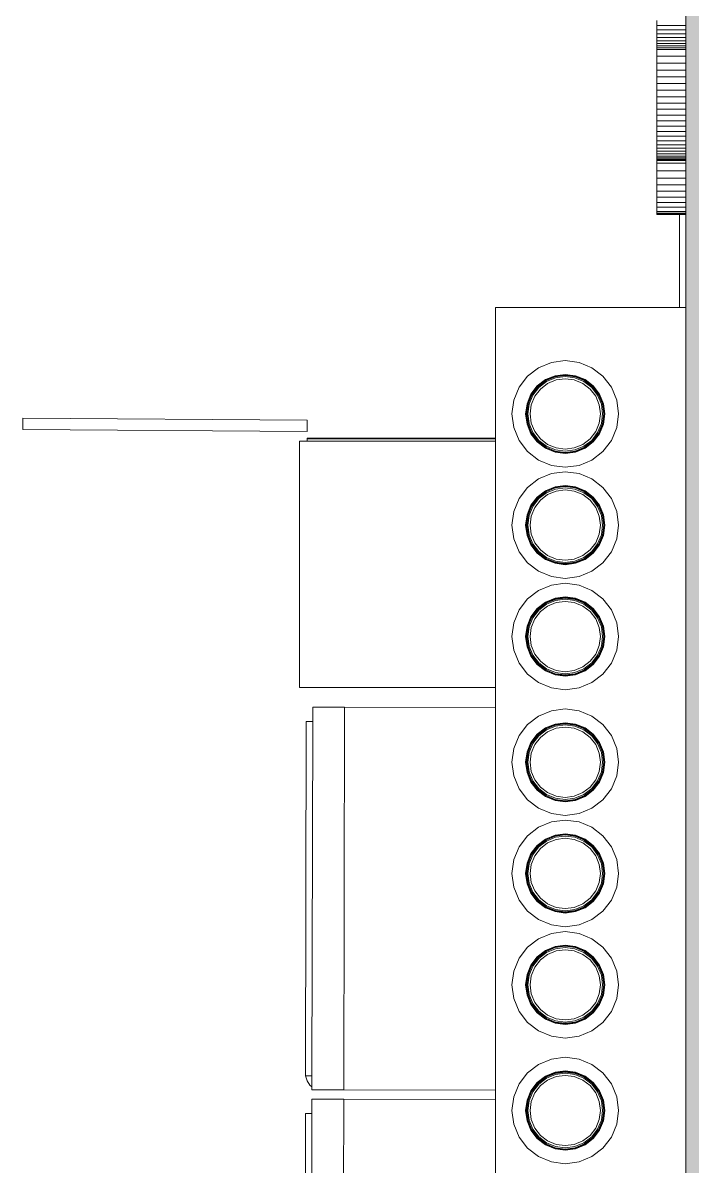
# Model space of a CAD drawing. Header units: millimetres. Extents: x 567392 to 582402, y 4512800 to 4518063.
# Drawn here: x 569096.4 to 569201.8, y 4513765.1 to 4513945.3 of the extents above; entities that cross this region are included whole.
import ezdxf

# ---------------------------------------------------------------- set-up
doc = ezdxf.new("R2010")
doc.units = ezdxf.units.MM
doc.layers.add('a_8', color=8, linetype='Continuous', lineweight=0)

# ---------------------------------------------------------------- blocks, each defined once
blk = doc.blocks.new('A$C4A613EE6')
h = blk.add_hatch(color=256)
h.dxf.hatch_style = 1
h.paths.add_polyline_path([(12300, -100), (0, -100), (0, 0), (12300, 0)])
for p, q in [((5716.7, -100), (5709.2, -100)), ((5723.6, -100), (5716.7, -100)), ((5716.7, -100), (5716.7, -145.5)), ((5730, -100), (5723.6, -100)), ((5723.6, -100), (5723.6, -145.5)), ((5735.7, -100), (5730, -100)), ((5730, -100), (5730, -145.5)), ((5740.9, -100), (5735.7, -100)), ((5735.7, -100), (5735.7, -145.5)), ((5745.3, -100), (5740.9, -100)), ((5740.9, -100), (5740.9, -145.5)), ((5749.1, -100), (5745.3, -100)), ((5745.3, -100), (5745.3, -145.5)), ((5752.2, -100), (5749.1, -100)), ((5749.1, -100), (5749.1, -145.5)), ((5754.5, -100), (5752.2, -100)), ((5752.2, -100), (5752.2, -145.5)), ((5765.3, -100), (5754.5, -100)), ((5754.5, -100), (5754.5, -145.5)), ((5776.2, -100), (5765.3, -100)), ((5765.3, -100), (5765.3, -145.5)), ((5787, -100), (5776.2, -100)), ((5776.2, -100), (5776.2, -145.5)), ((5797.8, -100), (5787, -100)), ((5787, -100), (5787, -145.5)), ((5808.4, -100), (5797.8, -100)), ((5797.8, -100), (5797.8, -145.5)), ((5818.8, -100), (5808.4, -100)), ((5808.4, -100), (5808.4, -145.5)), ((5829.1, -100), (5818.8, -100)), ((5818.8, -100), (5818.8, -145.5)), ((5839.1, -100), (5829.1, -100)), ((5829.1, -100), (5829.1, -145.5)), ((5848.8, -100), (5839.1, -100)), ((5839.1, -100), (5839.1, -145.5)), ((5858.2, -100), (5848.8, -100)), ((5848.8, -100), (5848.8, -145.5)), ((5867.1, -100), (5858.2, -100)), ((5858.2, -100), (5858.2, -145.5)), ((5875.7, -100), (5867.1, -100)), ((5867.1, -100), (5867.1, -145.5)), ((5883.8, -100), (5875.7, -100)), ((5875.7, -100), (5875.7, -145.5)), ((5891.4, -100), (5883.8, -100)), ((5883.8, -100), (5883.8, -145.5)), ((5898.5, -100), (5891.4, -100)), ((5891.4, -100), (5891.4, -145.5)), ((5904.7, -100), (5898.5, -100)), ((5898.5, -100), (5898.5, -145.5)), ((5910.2, -100), (5904.7, -100)), ((5904.7, -100), (5904.7, -145.5)), ((5915.1, -100), (5910.2, -100)), ((5910.2, -100), (5910.2, -145.5)), ((5919.3, -100), (5915.1, -100)), ((5915.1, -100), (5915.1, -145.5)), ((5919.3, -100), (5919.3, -145.5)), ((5922.8, -100), (5919.3, -100)), ((5922.8, -100), (5922.8, -145.5)), ((5922.8, -100), (5925.5, -100)), ((5925.5, -100), (5925.5, -145.5)), ((5925.5, -100), (5927.6, -100)), ((5927.6, -100), (5927.6, -145.5)), ((5927.6, -100), (5928.9, -100)), ((5928.9, -100), (5928.9, -145.5)), ((5928.9, -100), (5929.3, -100)), ((5929.3, -100), (5929.5, -100)), ((5929.3, -100), (5929.3, -145.5)), ((5929.5, -100), (5929.5, -145.5)), ((5933.9, -100), (5929.5, -100)), ((5945.9, -100), (5933.9, -100)), ((5933.9, -100), (5933.9, -145.5)), ((5945.9, -100), (5945.9, -145.5)), ((5957.3, -100), (5945.9, -100)), ((5957.3, -100), (5957.3, -145.5)), ((5968, -100), (5957.3, -100)), ((5968, -100), (5968, -145.5)), ((5978, -100), (5968, -100)), ((5978, -100), (5978, -145.5)), ((5987.3, -100), (5978, -100)), ((5987.3, -100), (5987.3, -145.5)), ((5987.3, -100), (5995.7, -100)), ((5995.7, -100), (5995.7, -145.5)), ((6003.4, -100), (5995.7, -100)), ((6003.4, -100), (6003.4, -145.5)), ((6010.1, -100), (6003.4, -100)), ((6010.1, -100), (6010.1, -145.5)), ((6010.1, -100), (6012.5, -100)), ((6012.5, -100), (6014, -100)), ((6012.5, -100), (6012.5, -110)), ((6014, -100), (6014.1, -100)), ((6014, -100), (6014, -110)), ((6014.8, -100), (6014.1, -100)), ((6014.1, -100), (6014.1, -110)), ((6014.8, -100), (6014.9, -110)), ((6014.8, -100), (6161.2, -100)), ((6161.2, -100), (6161.2, -110)), ((6161.2, -100), (8489.7, -100)), ((6012.5, -110), (6012.5, -145.5)), ((6012.5, -110), (6014, -110)), ((6014, -110), (6014, -145.5)), ((6014, -110), (6014.1, -110)), ((6014.1, -110), (6014.1, -145.5)), ((6014.9, -110), (6161.2, -110)), ((6014.9, -110), (6014.9, -145.5)), ((6161.2, -400), (6161.2, -110)), ((5716.7, -145.5), (5709.2, -145.5)), ((5723.6, -145.5), (5716.7, -145.5)), ((5730, -145.5), (5723.6, -145.5)), ((5735.7, -145.5), (5730, -145.5)), ((5740.9, -145.5), (5735.7, -145.5)), ((5745.3, -145.5), (5740.9, -145.5)), ((5749.1, -145.5), (5745.3, -145.5)), ((5752.2, -145.5), (5749.1, -145.5)), ((5754.5, -145.5), (5752.2, -145.5)), ((5765.3, -145.5), (5754.5, -145.5)), ((5776.2, -145.5), (5765.3, -145.5)), ((5787, -145.5), (5776.2, -145.5)), ((5797.8, -145.5), (5787, -145.5)), ((5808.4, -145.5), (5797.8, -145.5)), ((5818.8, -145.5), (5808.4, -145.5)), ((5829.1, -145.5), (5818.8, -145.5)), ((5839.1, -145.5), (5829.1, -145.5)), ((5848.8, -145.5), (5839.1, -145.5)), ((5858.2, -145.5), (5848.8, -145.5)), ((5867.1, -145.5), (5858.2, -145.5)), ((5875.7, -145.5), (5867.1, -145.5)), ((5883.8, -145.5), (5875.7, -145.5)), ((5891.4, -145.5), (5883.8, -145.5)), ((5898.5, -145.5), (5891.4, -145.5)), ((5904.7, -145.5), (5898.5, -145.5)), ((5910.2, -145.5), (5904.7, -145.5)), ((5915.1, -145.5), (5910.2, -145.5)), ((5919.3, -145.5), (5915.1, -145.5)), ((5922.8, -145.5), (5919.3, -145.5)), ((5925.5, -145.5), (5922.8, -145.5)), ((5927.6, -145.5), (5925.5, -145.5)), ((5928.9, -145.5), (5927.6, -145.5)), ((5928.9, -145.5), (5929.3, -145.5)), ((5929.3, -145.5), (5929.5, -145.5)), ((5933.9, -145.5), (5929.5, -145.5)), ((5945.9, -145.5), (5933.9, -145.5)), ((5957.3, -145.5), (5945.9, -145.5)), ((5968, -145.5), (5957.3, -145.5)), ((5978, -145.5), (5968, -145.5)), ((5987.3, -145.5), (5978, -145.5)), ((5995.7, -145.5), (5987.3, -145.5)), ((6003.4, -145.5), (5995.7, -145.5)), ((6010.1, -145.5), (6003.4, -145.5)), ((6012.5, -145.5), (6010.1, -145.5)), ((6012.5, -145.5), (6014, -145.5)), ((6014, -145.5), (6014.1, -145.5)), ((6014.9, -145.5), (6014.1, -145.5)), ((6307.3, -208.8), (6287, -217.2)), ((6329, -206), (6307.3, -208.8)), ((6350.7, -208.8), (6329, -206)), ((6371, -217.2), (6350.7, -208.8)), ((6482.6, -208.8), (6462.3, -217.2)), ((6504.3, -206), (6482.6, -208.8)), ((6526, -208.8), (6504.3, -206)), ((6546.3, -217.2), (6526, -208.8)), ((6658.1, -208.8), (6637.9, -217.2)), ((6679.9, -206), (6658.1, -208.8)), ((6701.6, -208.8), (6679.9, -206)), ((6721.8, -217.2), (6701.6, -208.8)), ((6856.3, -208.8), (6836, -217.2)), ((6878, -206), (6856.3, -208.8)), ((6899.7, -208.8), (6878, -206)), ((6920, -217.2), (6899.7, -208.8)), ((7031.6, -208.8), (7011.3, -217.2)), ((7053.3, -206), (7031.6, -208.8)), ((7075, -208.8), (7053.3, -206)), ((7095.3, -217.2), (7075, -208.8)), ((7207.1, -208.8), (7186.9, -217.2)), ((7228.9, -206), (7207.1, -208.8)), ((7250.6, -208.8), (7228.9, -206)), ((7270.8, -217.2), (7250.6, -208.8)), ((7405.3, -208.8), (7385, -217.2)), ((7427, -206), (7405.3, -208.8)), ((7448.7, -208.8), (7427, -206)), ((7469, -217.2), (7448.7, -208.8)), ((6269.7, -230.6), (6256.3, -247.9)), ((6287, -217.2), (6269.7, -230.6)), ((6312.9, -229.7), (6297.8, -235.9)), ((6313, -230.3), (6298.2, -236.5)), ((6313.3, -231.3), (6298.7, -237.4)), ((6313.8, -233), (6299.6, -238.9)), ((6329, -227.6), (6312.9, -229.7)), ((6329, -228.2), (6313, -230.3)), ((6329, -229.3), (6313.3, -231.3)), ((6329, -231), (6313.8, -233)), ((6345.2, -229.7), (6329, -227.6)), ((6345, -230.3), (6329, -228.2)), ((6344.7, -231.3), (6329, -229.3)), ((6344.3, -233), (6329, -231)), ((6358.5, -238.9), (6344.3, -233)), ((6359.3, -237.4), (6344.7, -231.3)), ((6359.9, -236.5), (6345, -230.3)), ((6360.2, -235.9), (6345.2, -229.7)), ((6388.4, -230.6), (6371, -217.2)), ((6401.7, -247.9), (6388.4, -230.6)), ((6445, -230.6), (6431.6, -247.9)), ((6462.3, -217.2), (6445, -230.6)), ((6488.2, -229.7), (6473.1, -235.9)), ((6488.3, -230.3), (6473.5, -236.5)), ((6488.6, -231.3), (6474, -237.4)), ((6489.1, -233), (6474.8, -238.9)), ((6504.3, -227.6), (6488.2, -229.7)), ((6504.3, -228.2), (6488.3, -230.3)), ((6504.3, -229.3), (6488.6, -231.3)), ((6504.3, -231), (6489.1, -233)), ((6520.5, -229.7), (6504.3, -227.6)), ((6520.3, -230.3), (6504.3, -228.2)), ((6520, -231.3), (6504.3, -229.3)), ((6519.6, -233), (6504.3, -231)), ((6533.8, -238.9), (6519.6, -233)), ((6534.6, -237.4), (6520, -231.3)), ((6535.2, -236.5), (6520.3, -230.3)), ((6535.5, -235.9), (6520.5, -229.7)), ((6563.7, -230.6), (6546.3, -217.2)), ((6577, -247.9), (6563.7, -230.6)), ((6620.5, -230.6), (6607.2, -247.9)), ((6637.9, -217.2), (6620.5, -230.6)), ((6663.7, -229.7), (6648.7, -235.9)), ((6663.9, -230.3), (6649, -236.5)), ((6664.2, -231.3), (6649.5, -237.4)), ((6664.6, -233), (6650.4, -238.9)), ((6679.9, -227.6), (6663.7, -229.7)), ((6679.9, -228.2), (6663.9, -230.3)), ((6679.9, -229.3), (6664.2, -231.3)), ((6679.9, -231), (6664.6, -233)), ((6696, -229.7), (6679.9, -227.6)), ((6695.8, -230.3), (6679.9, -228.2)), ((6695.6, -231.3), (6679.9, -229.3)), ((6695.1, -233), (6679.9, -231)), ((6709.3, -238.9), (6695.1, -233)), ((6710.2, -237.4), (6695.6, -231.3)), ((6710.7, -236.5), (6695.8, -230.3)), ((6711, -235.9), (6696, -229.7)), ((6739.2, -230.6), (6721.8, -217.2)), ((6752.6, -247.9), (6739.2, -230.6)), ((6818.7, -230.6), (6805.3, -247.9)), ((6836, -217.2), (6818.7, -230.6)), ((6861.9, -229.7), (6846.8, -235.9)), ((6862, -230.3), (6847.2, -236.5)), ((6862.3, -231.3), (6847.7, -237.4)), ((6862.8, -233), (6848.6, -238.9)), ((6878, -227.6), (6861.9, -229.7)), ((6878, -228.2), (6862, -230.3)), ((6878, -229.3), (6862.3, -231.3)), ((6878, -231), (6862.8, -233)), ((6894.2, -229.7), (6878, -227.6)), ((6894, -230.3), (6878, -228.2)), ((6893.7, -231.3), (6878, -229.3)), ((6893.3, -233), (6878, -231)), ((6907.5, -238.9), (6893.3, -233)), ((6908.3, -237.4), (6893.7, -231.3)), ((6908.9, -236.5), (6894, -230.3)), ((6909.2, -235.9), (6894.2, -229.7)), ((6937.4, -230.6), (6920, -217.2)), ((6950.7, -247.9), (6937.4, -230.6)), ((6994, -230.6), (6980.6, -247.9)), ((7011.3, -217.2), (6994, -230.6)), ((7037.2, -229.7), (7022.1, -235.9)), ((7037.3, -230.3), (7022.5, -236.5)), ((7037.6, -231.3), (7023, -237.4)), ((7038.1, -233), (7023.8, -238.9)), ((7053.3, -227.6), (7037.2, -229.7)), ((7053.3, -228.2), (7037.3, -230.3)), ((7053.3, -229.3), (7037.6, -231.3)), ((7053.3, -231), (7038.1, -233)), ((7069.5, -229.7), (7053.3, -227.6)), ((7069.3, -230.3), (7053.3, -228.2)), ((7069, -231.3), (7053.3, -229.3)), ((7068.6, -233), (7053.3, -231)), ((7082.8, -238.9), (7068.6, -233)), ((7083.6, -237.4), (7069, -231.3)), ((7084.2, -236.5), (7069.3, -230.3)), ((7084.5, -235.9), (7069.5, -229.7)), ((7112.7, -230.6), (7095.3, -217.2)), ((7126, -247.9), (7112.7, -230.6)), ((7169.5, -230.6), (7156.2, -247.9)), ((7186.9, -217.2), (7169.5, -230.6)), ((7212.7, -229.7), (7197.7, -235.9)), ((7212.9, -230.3), (7198, -236.5)), ((7213.2, -231.3), (7198.5, -237.4)), ((7213.6, -233), (7199.4, -238.9)), ((7228.9, -227.6), (7212.7, -229.7)), ((7228.9, -228.2), (7212.9, -230.3)), ((7228.9, -229.3), (7213.2, -231.3)), ((7228.9, -231), (7213.6, -233)), ((7245, -229.7), (7228.9, -227.6)), ((7244.8, -230.3), (7228.9, -228.2)), ((7244.6, -231.3), (7228.9, -229.3)), ((7244.1, -233), (7228.9, -231)), ((7258.3, -238.9), (7244.1, -233)), ((7259.2, -237.4), (7244.6, -231.3)), ((7259.7, -236.5), (7244.8, -230.3)), ((7260, -235.9), (7245, -229.7)), ((7288.2, -230.6), (7270.8, -217.2)), ((7301.6, -247.9), (7288.2, -230.6)), ((7367.7, -230.6), (7354.3, -247.9)), ((7385, -217.2), (7367.7, -230.6)), ((7410.9, -229.7), (7395.8, -235.9)), ((7411, -230.3), (7396.2, -236.5)), ((7411.3, -231.3), (7396.7, -237.4)), ((7411.8, -233), (7397.6, -238.9)), ((7427, -227.6), (7410.9, -229.7)), ((7427, -228.2), (7411, -230.3)), ((7427, -229.3), (7411.3, -231.3)), ((7427, -231), (7411.8, -233)), ((7443.2, -229.7), (7427, -227.6)), ((7443, -230.3), (7427, -228.2)), ((7442.7, -231.3), (7427, -229.3)), ((7442.3, -233), (7427, -231)), ((7456.5, -238.9), (7442.3, -233)), ((7457.3, -237.4), (7442.7, -231.3)), ((7457.9, -236.5), (7443, -230.3)), ((7458.2, -235.9), (7443.2, -229.7)), ((7486.4, -230.6), (7469, -217.2)), ((7499.7, -247.9), (7486.4, -230.6)), ((6256.3, -247.9), (6247.9, -268.2)), ((6284.9, -245.8), (6275, -258.7)), ((6285.4, -246.3), (6275.6, -259.1)), ((6286.1, -247), (6276.5, -259.6)), ((6287.3, -248.2), (6278, -260.4)), ((6289.8, -250.7), (6281, -262.2)), ((6297.8, -235.9), (6284.9, -245.8)), ((6298.2, -236.5), (6285.4, -246.3)), ((6298.7, -237.4), (6286.1, -247)), ((6299.6, -238.9), (6287.3, -248.2)), ((6301.3, -241.9), (6289.8, -250.7)), ((6314.7, -236.4), (6301.3, -241.9)), ((6329, -234.5), (6314.7, -236.4)), ((6343.4, -236.4), (6329, -234.5)), ((6356.7, -241.9), (6343.4, -236.4)), ((6368.2, -250.7), (6356.7, -241.9)), ((6370.7, -248.2), (6358.5, -238.9)), ((6371.9, -247), (6359.3, -237.4)), ((6372.7, -246.3), (6359.9, -236.5)), ((6373.1, -245.8), (6360.2, -235.9)), ((6377, -262.2), (6368.2, -250.7)), ((6380.1, -260.4), (6370.7, -248.2)), ((6381.5, -259.6), (6371.9, -247)), ((6382.5, -259.1), (6372.7, -246.3)), ((6383, -258.7), (6373.1, -245.8)), ((6410.1, -268.2), (6401.7, -247.9)), ((6431.6, -247.9), (6423.2, -268.2)), ((6460.2, -245.8), (6450.3, -258.7)), ((6460.7, -246.3), (6450.9, -259.1)), ((6461.4, -247), (6451.8, -259.6)), ((6462.6, -248.2), (6453.3, -260.4)), ((6465.1, -250.7), (6456.3, -262.2)), ((6473.1, -235.9), (6460.2, -245.8)), ((6473.5, -236.5), (6460.7, -246.3)), ((6474, -237.4), (6461.4, -247)), ((6474.8, -238.9), (6462.6, -248.2)), ((6476.6, -241.9), (6465.1, -250.7)), ((6490, -236.4), (6476.6, -241.9)), ((6504.3, -234.5), (6490, -236.4)), ((6518.7, -236.4), (6504.3, -234.5)), ((6532, -241.9), (6518.7, -236.4)), ((6543.5, -250.7), (6532, -241.9)), ((6546, -248.2), (6533.8, -238.9)), ((6547.2, -247), (6534.6, -237.4)), ((6548, -246.3), (6535.2, -236.5)), ((6548.4, -245.8), (6535.5, -235.9)), ((6552.3, -262.2), (6543.5, -250.7)), ((6555.4, -260.4), (6546, -248.2)), ((6556.8, -259.6), (6547.2, -247)), ((6557.8, -259.1), (6548, -246.3)), ((6558.3, -258.7), (6548.4, -245.8)), ((6585.4, -268.2), (6577, -247.9)), ((6607.2, -247.9), (6598.8, -268.2)), ((6635.8, -245.8), (6625.9, -258.7)), ((6636.2, -246.3), (6626.4, -259.1)), ((6637, -247), (6627.3, -259.6)), ((6638.2, -248.2), (6628.8, -260.4)), ((6640.7, -250.7), (6631.9, -262.2)), ((6648.7, -235.9), (6635.8, -245.8)), ((6649, -236.5), (6636.2, -246.3)), ((6649.5, -237.4), (6637, -247)), ((6650.4, -238.9), (6638.2, -248.2)), ((6652.2, -241.9), (6640.7, -250.7)), ((6665.5, -236.4), (6652.2, -241.9)), ((6679.9, -234.5), (6665.5, -236.4)), ((6694.2, -236.4), (6679.9, -234.5)), ((6707.6, -241.9), (6694.2, -236.4)), ((6719, -250.7), (6707.6, -241.9)), ((6721.5, -248.2), (6709.3, -238.9)), ((6722.8, -247), (6710.2, -237.4)), ((6723.5, -246.3), (6710.7, -236.5)), ((6724, -245.8), (6711, -235.9)), ((6727.8, -262.2), (6719, -250.7)), ((6730.9, -260.4), (6721.5, -248.2)), ((6732.4, -259.6), (6722.8, -247)), ((6733.3, -259.1), (6723.5, -246.3)), ((6733.9, -258.7), (6724, -245.8)), ((6761, -268.2), (6752.6, -247.9)), ((6805.3, -247.9), (6796.9, -268.2)), ((6833.9, -245.8), (6824, -258.7)), ((6834.4, -246.3), (6824.6, -259.1)), ((6835.1, -247), (6825.5, -259.6)), ((6836.3, -248.2), (6827, -260.4)), ((6838.8, -250.7), (6830, -262.2)), ((6846.8, -235.9), (6833.9, -245.8)), ((6847.2, -236.5), (6834.4, -246.3)), ((6847.7, -237.4), (6835.1, -247)), ((6848.6, -238.9), (6836.3, -248.2)), ((6850.3, -241.9), (6838.8, -250.7)), ((6863.7, -236.4), (6850.3, -241.9)), ((6878, -234.5), (6863.7, -236.4)), ((6892.4, -236.4), (6878, -234.5)), ((6905.7, -241.9), (6892.4, -236.4)), ((6917.2, -250.7), (6905.7, -241.9)), ((6919.7, -248.2), (6907.5, -238.9)), ((6920.9, -247), (6908.3, -237.4)), ((6921.7, -246.3), (6908.9, -236.5)), ((6922.1, -245.8), (6909.2, -235.9)), ((6926, -262.2), (6917.2, -250.7)), ((6929.1, -260.4), (6919.7, -248.2)), ((6930.5, -259.6), (6920.9, -247)), ((6931.5, -259.1), (6921.7, -246.3)), ((6932, -258.7), (6922.1, -245.8)), ((6959.1, -268.2), (6950.7, -247.9)), ((6980.6, -247.9), (6972.2, -268.2)), ((7009.2, -245.8), (6999.3, -258.7)), ((7009.7, -246.3), (6999.9, -259.1)), ((7010.4, -247), (7000.8, -259.6)), ((7011.6, -248.2), (7002.3, -260.4)), ((7014.1, -250.7), (7005.3, -262.2)), ((7022.1, -235.9), (7009.2, -245.8)), ((7022.5, -236.5), (7009.7, -246.3)), ((7023, -237.4), (7010.4, -247)), ((7023.8, -238.9), (7011.6, -248.2)), ((7025.6, -241.9), (7014.1, -250.7)), ((7039, -236.4), (7025.6, -241.9)), ((7053.3, -234.5), (7039, -236.4)), ((7067.7, -236.4), (7053.3, -234.5)), ((7081, -241.9), (7067.7, -236.4)), ((7092.5, -250.7), (7081, -241.9)), ((7095, -248.2), (7082.8, -238.9)), ((7096.2, -247), (7083.6, -237.4)), ((7097, -246.3), (7084.2, -236.5)), ((7097.4, -245.8), (7084.5, -235.9)), ((7101.3, -262.2), (7092.5, -250.7)), ((7104.4, -260.4), (7095, -248.2)), ((7105.8, -259.6), (7096.2, -247)), ((7106.8, -259.1), (7097, -246.3)), ((7107.3, -258.7), (7097.4, -245.8)), ((7134.4, -268.2), (7126, -247.9)), ((7156.2, -247.9), (7147.8, -268.2)), ((7184.8, -245.8), (7174.9, -258.7)), ((7185.2, -246.3), (7175.4, -259.1)), ((7186, -247), (7176.3, -259.6)), ((7187.2, -248.2), (7177.8, -260.4)), ((7189.7, -250.7), (7180.9, -262.2)), ((7197.7, -235.9), (7184.8, -245.8)), ((7198, -236.5), (7185.2, -246.3)), ((7198.5, -237.4), (7186, -247)), ((7199.4, -238.9), (7187.2, -248.2)), ((7201.2, -241.9), (7189.7, -250.7)), ((7214.5, -236.4), (7201.2, -241.9)), ((7228.9, -234.5), (7214.5, -236.4)), ((7243.2, -236.4), (7228.9, -234.5)), ((7256.6, -241.9), (7243.2, -236.4)), ((7268, -250.7), (7256.6, -241.9)), ((7270.5, -248.2), (7258.3, -238.9)), ((7271.8, -247), (7259.2, -237.4)), ((7272.5, -246.3), (7259.7, -236.5)), ((7273, -245.8), (7260, -235.9)), ((7276.8, -262.2), (7268, -250.7)), ((7279.9, -260.4), (7270.5, -248.2)), ((7281.4, -259.6), (7271.8, -247)), ((7282.3, -259.1), (7272.5, -246.3)), ((7282.9, -258.7), (7273, -245.8)), ((7310, -268.2), (7301.6, -247.9)), ((7354.3, -247.9), (7345.9, -268.2)), ((7382.9, -245.8), (7373, -258.7)), ((7383.4, -246.3), (7373.6, -259.1)), ((7384.1, -247), (7374.5, -259.6)), ((7385.3, -248.2), (7376, -260.4)), ((7387.8, -250.7), (7379, -262.2)), ((7395.8, -235.9), (7382.9, -245.8)), ((7396.2, -236.5), (7383.4, -246.3)), ((7396.7, -237.4), (7384.1, -247)), ((7397.6, -238.9), (7385.3, -248.2)), ((7399.3, -241.9), (7387.8, -250.7)), ((7412.7, -236.4), (7399.3, -241.9)), ((7427, -234.5), (7412.7, -236.4)), ((7441.4, -236.4), (7427, -234.5)), ((7454.7, -241.9), (7441.4, -236.4)), ((7466.2, -250.7), (7454.7, -241.9)), ((7468.7, -248.2), (7456.5, -238.9)), ((7469.9, -247), (7457.3, -237.4)), ((7470.7, -246.3), (7457.9, -236.5)), ((7471.1, -245.8), (7458.2, -235.9)), ((7475, -262.2), (7466.2, -250.7)), ((7478.1, -260.4), (7468.7, -248.2)), ((7479.5, -259.6), (7469.9, -247)), ((7480.5, -259.1), (7470.7, -246.3)), ((7481, -258.7), (7471.1, -245.8)), ((7508.1, -268.2), (7499.7, -247.9)), ((6247.9, -268.2), (6245.1, -289.9)), ((6275, -258.7), (6268.8, -273.8)), ((6275.6, -259.1), (6269.4, -273.9)), ((6276.5, -259.6), (6270.4, -274.2)), ((6278, -260.4), (6272.1, -274.7)), ((6281, -262.2), (6275.5, -275.6)), ((6382.5, -275.6), (6377, -262.2)), ((6385.9, -274.7), (6380.1, -260.4)), ((6387.6, -274.2), (6381.5, -259.6)), ((6388.6, -273.9), (6382.5, -259.1)), ((6389.2, -273.8), (6383, -258.7)), ((6413, -289.9), (6410.1, -268.2)), ((6423.2, -268.2), (6420.4, -289.9)), ((6450.3, -258.7), (6444.1, -273.8)), ((6450.9, -259.1), (6444.7, -273.9)), ((6451.8, -259.6), (6445.7, -274.2)), ((6453.3, -260.4), (6447.4, -274.7)), ((6456.3, -262.2), (6450.8, -275.6)), ((6557.8, -275.6), (6552.3, -262.2)), ((6561.2, -274.7), (6555.4, -260.4)), ((6562.9, -274.2), (6556.8, -259.6)), ((6563.9, -273.9), (6557.8, -259.1)), ((6564.5, -273.8), (6558.3, -258.7)), ((6588.3, -289.9), (6585.4, -268.2)), ((6598.8, -268.2), (6595.9, -289.9)), ((6625.9, -258.7), (6619.7, -273.8)), ((6626.4, -259.1), (6620.3, -273.9)), ((6627.3, -259.6), (6621.3, -274.2)), ((6628.8, -260.4), (6623, -274.7)), ((6631.9, -262.2), (6626.4, -275.6)), ((6733.4, -275.6), (6727.8, -262.2)), ((6736.8, -274.7), (6730.9, -260.4)), ((6738.5, -274.2), (6732.4, -259.6)), ((6739.5, -273.9), (6733.3, -259.1)), ((6740.1, -273.8), (6733.9, -258.7)), ((6763.8, -289.9), (6761, -268.2)), ((6796.9, -268.2), (6794.1, -289.9)), ((6824, -258.7), (6817.8, -273.8)), ((6824.6, -259.1), (6818.4, -273.9)), ((6825.5, -259.6), (6819.4, -274.2)), ((6827, -260.4), (6821.1, -274.7)), ((6830, -262.2), (6824.5, -275.6)), ((6931.5, -275.6), (6926, -262.2)), ((6934.9, -274.7), (6929.1, -260.4)), ((6936.6, -274.2), (6930.5, -259.6)), ((6937.6, -273.9), (6931.5, -259.1)), ((6938.2, -273.8), (6932, -258.7)), ((6962, -289.9), (6959.1, -268.2)), ((6972.2, -268.2), (6969.4, -289.9)), ((6999.3, -258.7), (6993.1, -273.8)), ((6999.9, -259.1), (6993.7, -273.9)), ((7000.8, -259.6), (6994.7, -274.2)), ((7002.3, -260.4), (6996.4, -274.7)), ((7005.3, -262.2), (6999.8, -275.6)), ((7106.8, -275.6), (7101.3, -262.2)), ((7110.2, -274.7), (7104.4, -260.4)), ((7111.9, -274.2), (7105.8, -259.6)), ((7112.9, -273.9), (7106.8, -259.1)), ((7113.5, -273.8), (7107.3, -258.7)), ((7137.3, -289.9), (7134.4, -268.2)), ((7147.8, -268.2), (7144.9, -289.9)), ((7174.9, -258.7), (7168.7, -273.8)), ((7175.4, -259.1), (7169.3, -273.9)), ((7176.3, -259.6), (7170.3, -274.2)), ((7177.8, -260.4), (7172, -274.7)), ((7180.9, -262.2), (7175.4, -275.6)), ((7282.4, -275.6), (7276.8, -262.2)), ((7285.8, -274.7), (7279.9, -260.4)), ((7287.5, -274.2), (7281.4, -259.6)), ((7288.5, -273.9), (7282.3, -259.1)), ((7289.1, -273.8), (7282.9, -258.7)), ((7312.8, -289.9), (7310, -268.2)), ((7345.9, -268.2), (7343.1, -289.9)), ((7373, -258.7), (7366.8, -273.8)), ((7373.6, -259.1), (7367.4, -273.9)), ((7374.5, -259.6), (7368.4, -274.2)), ((7376, -260.4), (7370.1, -274.7)), ((7379, -262.2), (7373.5, -275.6)), ((7480.5, -275.6), (7475, -262.2)), ((7483.9, -274.7), (7478.1, -260.4)), ((7485.6, -274.2), (7479.5, -259.6)), ((7486.6, -273.9), (7480.5, -259.1)), ((7487.2, -273.8), (7481, -258.7)), ((7511, -289.9), (7508.1, -268.2)), ((6268.8, -273.8), (6266.7, -289.9)), ((6269.4, -273.9), (6267.3, -289.9)), ((6270.4, -274.2), (6268.4, -289.9)), ((6272.1, -274.7), (6270.1, -289.9)), ((6275.5, -275.6), (6273.6, -289.9)), ((6384.4, -289.9), (6382.5, -275.6)), ((6387.9, -289.9), (6385.9, -274.7)), ((6389.7, -289.9), (6387.6, -274.2)), ((6390.7, -289.9), (6388.6, -273.9)), ((6391.4, -289.9), (6389.2, -273.8)), ((6444.1, -273.8), (6442, -289.9)), ((6444.7, -273.9), (6442.6, -289.9)), ((6445.7, -274.2), (6443.7, -289.9)), ((6447.4, -274.7), (6445.4, -289.9)), ((6450.8, -275.6), (6448.9, -289.9)), ((6559.7, -289.9), (6557.8, -275.6)), ((6563.2, -289.9), (6561.2, -274.7)), ((6565, -289.9), (6562.9, -274.2)), ((6566, -289.9), (6563.9, -273.9)), ((6566.7, -289.9), (6564.5, -273.8)), ((6619.7, -273.8), (6617.5, -289.9)), ((6620.3, -273.9), (6618.2, -289.9)), ((6621.3, -274.2), (6619.2, -289.9)), ((6623, -274.7), (6620.9, -289.9)), ((6626.4, -275.6), (6624.5, -289.9)), ((6735.3, -289.9), (6733.4, -275.6)), ((6738.8, -289.9), (6736.8, -274.7)), ((6740.5, -289.9), (6738.5, -274.2)), ((6741.6, -289.9), (6739.5, -273.9)), ((6742.2, -289.9), (6740.1, -273.8)), ((6817.8, -273.8), (6815.7, -289.9)), ((6818.4, -273.9), (6816.3, -289.9)), ((6819.4, -274.2), (6817.4, -289.9)), ((6821.1, -274.7), (6819.1, -289.9)), ((6824.5, -275.6), (6822.6, -289.9)), ((6933.4, -289.9), (6931.5, -275.6)), ((6936.9, -289.9), (6934.9, -274.7)), ((6938.7, -289.9), (6936.6, -274.2)), ((6939.7, -289.9), (6937.6, -273.9)), ((6940.4, -289.9), (6938.2, -273.8)), ((6993.1, -273.8), (6991, -289.9)), ((6993.7, -273.9), (6991.6, -289.9)), ((6994.7, -274.2), (6992.7, -289.9)), ((6996.4, -274.7), (6994.4, -289.9)), ((6999.8, -275.6), (6997.9, -289.9)), ((7108.7, -289.9), (7106.8, -275.6)), ((7112.2, -289.9), (7110.2, -274.7)), ((7114, -289.9), (7111.9, -274.2)), ((7115, -289.9), (7112.9, -273.9)), ((7115.7, -289.9), (7113.5, -273.8)), ((7168.7, -273.8), (7166.5, -289.9)), ((7169.3, -273.9), (7167.2, -289.9)), ((7170.3, -274.2), (7168.2, -289.9)), ((7172, -274.7), (7169.9, -289.9)), ((7175.4, -275.6), (7173.5, -289.9)), ((7284.3, -289.9), (7282.4, -275.6)), ((7287.8, -289.9), (7285.8, -274.7)), ((7289.5, -289.9), (7287.5, -274.2)), ((7290.6, -289.9), (7288.5, -273.9)), ((7291.2, -289.9), (7289.1, -273.8)), ((7366.8, -273.8), (7364.7, -289.9)), ((7367.4, -273.9), (7365.3, -289.9)), ((7368.4, -274.2), (7366.4, -289.9)), ((7370.1, -274.7), (7368.1, -289.9)), ((7373.5, -275.6), (7371.6, -289.9)), ((7482.4, -289.9), (7480.5, -275.6)), ((7485.9, -289.9), (7483.9, -274.7)), ((7487.7, -289.9), (7485.6, -274.2)), ((7488.7, -289.9), (7486.6, -273.9)), ((7489.4, -289.9), (7487.2, -273.8)), ((6245.1, -289.9), (6247.9, -311.6)), ((6266.7, -289.9), (6268.8, -306)), ((6267.3, -289.9), (6269.4, -305.9)), ((6268.4, -289.9), (6270.4, -305.6)), ((6268.8, -306), (6275, -321.1)), ((6269.4, -305.9), (6275.6, -320.8)), ((6270.1, -289.9), (6272.1, -305.2)), ((6270.4, -305.6), (6276.5, -320.2)), ((6272.1, -305.2), (6278, -319.4)), ((6273.6, -289.9), (6275.5, -304.2)), ((6275.5, -304.2), (6281, -317.6)), ((6377, -317.6), (6382.5, -304.2)), ((6380.1, -319.4), (6385.9, -305.2)), ((6381.5, -320.2), (6387.6, -305.6)), ((6382.5, -304.2), (6384.4, -289.9)), ((6382.5, -320.8), (6388.6, -305.9)), ((6383, -321.1), (6389.2, -306)), ((6385.9, -305.2), (6387.9, -289.9)), ((6387.6, -305.6), (6389.7, -289.9)), ((6388.6, -305.9), (6390.7, -289.9)), ((6389.2, -306), (6391.4, -289.9)), ((6410.1, -311.6), (6413, -289.9)), ((6420.4, -289.9), (6423.2, -311.6)), ((6442, -289.9), (6444.1, -306)), ((6442.6, -289.9), (6444.7, -305.9)), ((6443.7, -289.9), (6445.7, -305.6)), ((6444.1, -306), (6450.3, -321.1)), ((6444.7, -305.9), (6450.9, -320.8)), ((6445.4, -289.9), (6447.4, -305.2)), ((6445.7, -305.6), (6451.8, -320.2)), ((6447.4, -305.2), (6453.3, -319.4)), ((6448.9, -289.9), (6450.8, -304.2)), ((6450.8, -304.2), (6456.3, -317.6)), ((6552.3, -317.6), (6557.8, -304.2)), ((6555.4, -319.4), (6561.2, -305.2)), ((6556.8, -320.2), (6562.9, -305.6)), ((6557.8, -304.2), (6559.7, -289.9)), ((6557.8, -320.8), (6563.9, -305.9)), ((6558.3, -321.1), (6564.5, -306)), ((6561.2, -305.2), (6563.2, -289.9)), ((6562.9, -305.6), (6565, -289.9)), ((6563.9, -305.9), (6566, -289.9)), ((6564.5, -306), (6566.7, -289.9)), ((6585.4, -311.6), (6588.3, -289.9)), ((6595.9, -289.9), (6598.8, -311.6)), ((6617.5, -289.9), (6619.7, -306)), ((6618.2, -289.9), (6620.3, -305.9)), ((6619.2, -289.9), (6621.3, -305.6)), ((6619.7, -306), (6625.9, -321.1)), ((6620.3, -305.9), (6626.4, -320.8)), ((6620.9, -289.9), (6623, -305.2)), ((6621.3, -305.6), (6627.3, -320.2)), ((6623, -305.2), (6628.8, -319.4)), ((6624.5, -289.9), (6626.4, -304.2)), ((6626.4, -304.2), (6631.9, -317.6)), ((6727.8, -317.6), (6733.4, -304.2)), ((6730.9, -319.4), (6736.8, -305.2)), ((6732.4, -320.2), (6738.5, -305.6)), ((6733.3, -320.8), (6739.5, -305.9)), ((6733.4, -304.2), (6735.3, -289.9)), ((6733.9, -321.1), (6740.1, -306)), ((6736.8, -305.2), (6738.8, -289.9)), ((6738.5, -305.6), (6740.5, -289.9)), ((6739.5, -305.9), (6741.6, -289.9)), ((6740.1, -306), (6742.2, -289.9)), ((6761, -311.6), (6763.8, -289.9)), ((6794.1, -289.9), (6796.9, -311.6)), ((6815.7, -289.9), (6817.8, -306)), ((6816.3, -289.9), (6818.4, -305.9)), ((6817.4, -289.9), (6819.4, -305.6)), ((6817.8, -306), (6824, -321.1)), ((6818.4, -305.9), (6824.6, -320.8)), ((6819.1, -289.9), (6821.1, -305.2)), ((6819.4, -305.6), (6825.5, -320.2)), ((6821.1, -305.2), (6827, -319.4)), ((6822.6, -289.9), (6824.5, -304.2)), ((6824.5, -304.2), (6830, -317.6)), ((6926, -317.6), (6931.5, -304.2)), ((6929.1, -319.4), (6934.9, -305.2)), ((6930.5, -320.2), (6936.6, -305.6)), ((6931.5, -304.2), (6933.4, -289.9)), ((6931.5, -320.8), (6937.6, -305.9)), ((6932, -321.1), (6938.2, -306)), ((6934.9, -305.2), (6936.9, -289.9)), ((6936.6, -305.6), (6938.7, -289.9)), ((6937.6, -305.9), (6939.7, -289.9)), ((6938.2, -306), (6940.4, -289.9)), ((6959.1, -311.6), (6962, -289.9)), ((6969.4, -289.9), (6972.2, -311.6)), ((6991, -289.9), (6993.1, -306)), ((6991.6, -289.9), (6993.7, -305.9)), ((6992.7, -289.9), (6994.7, -305.6)), ((6993.1, -306), (6999.3, -321.1)), ((6993.7, -305.9), (6999.9, -320.8)), ((6994.4, -289.9), (6996.4, -305.2)), ((6994.7, -305.6), (7000.8, -320.2)), ((6996.4, -305.2), (7002.3, -319.4)), ((6997.9, -289.9), (6999.8, -304.2)), ((6999.8, -304.2), (7005.3, -317.6)), ((7101.3, -317.6), (7106.8, -304.2)), ((7104.4, -319.4), (7110.2, -305.2)), ((7105.8, -320.2), (7111.9, -305.6)), ((7106.8, -304.2), (7108.7, -289.9)), ((7106.8, -320.8), (7112.9, -305.9)), ((7107.3, -321.1), (7113.5, -306)), ((7110.2, -305.2), (7112.2, -289.9)), ((7111.9, -305.6), (7114, -289.9)), ((7112.9, -305.9), (7115, -289.9)), ((7113.5, -306), (7115.7, -289.9)), ((7134.4, -311.6), (7137.3, -289.9)), ((7144.9, -289.9), (7147.8, -311.6)), ((7166.5, -289.9), (7168.7, -306)), ((7167.2, -289.9), (7169.3, -305.9)), ((7168.2, -289.9), (7170.3, -305.6)), ((7168.7, -306), (7174.9, -321.1)), ((7169.3, -305.9), (7175.4, -320.8)), ((7169.9, -289.9), (7172, -305.2)), ((7170.3, -305.6), (7176.3, -320.2)), ((7172, -305.2), (7177.8, -319.4)), ((7173.5, -289.9), (7175.4, -304.2)), ((7175.4, -304.2), (7180.9, -317.6)), ((7276.8, -317.6), (7282.4, -304.2)), ((7279.9, -319.4), (7285.8, -305.2)), ((7281.4, -320.2), (7287.5, -305.6)), ((7282.3, -320.8), (7288.5, -305.9)), ((7282.4, -304.2), (7284.3, -289.9)), ((7282.9, -321.1), (7289.1, -306)), ((7285.8, -305.2), (7287.8, -289.9)), ((7287.5, -305.6), (7289.5, -289.9)), ((7288.5, -305.9), (7290.6, -289.9)), ((7289.1, -306), (7291.2, -289.9)), ((7310, -311.6), (7312.8, -289.9)), ((7343.1, -289.9), (7345.9, -311.6)), ((7364.7, -289.9), (7366.8, -306)), ((7365.3, -289.9), (7367.4, -305.9)), ((7366.4, -289.9), (7368.4, -305.6)), ((7366.8, -306), (7373, -321.1)), ((7367.4, -305.9), (7373.6, -320.8)), ((7368.1, -289.9), (7370.1, -305.2)), ((7368.4, -305.6), (7374.5, -320.2)), ((7370.1, -305.2), (7376, -319.4)), ((7371.6, -289.9), (7373.5, -304.2)), ((7373.5, -304.2), (7379, -317.6)), ((7475, -317.6), (7480.5, -304.2)), ((7478.1, -319.4), (7483.9, -305.2)), ((7479.5, -320.2), (7485.6, -305.6)), ((7480.5, -304.2), (7482.4, -289.9)), ((7480.5, -320.8), (7486.6, -305.9)), ((7481, -321.1), (7487.2, -306)), ((7483.9, -305.2), (7485.9, -289.9)), ((7485.6, -305.6), (7487.7, -289.9)), ((7486.6, -305.9), (7488.7, -289.9)), ((7487.2, -306), (7489.4, -289.9)), ((7508.1, -311.6), (7511, -289.9)), ((6247.9, -311.6), (6256.3, -331.9)), ((6275, -321.1), (6284.9, -334)), ((6275.6, -320.8), (6285.4, -333.6)), ((6276.5, -320.2), (6286.1, -332.8)), ((6278, -319.4), (6287.3, -331.6)), ((6281, -317.6), (6289.8, -329.1)), ((6368.2, -329.1), (6377, -317.6)), ((6370.7, -331.6), (6380.1, -319.4)), ((6371.9, -332.8), (6381.5, -320.2)), ((6372.7, -333.6), (6382.5, -320.8)), ((6373.1, -334), (6383, -321.1)), ((6401.7, -331.9), (6410.1, -311.6)), ((6423.2, -311.6), (6431.6, -331.9)), ((6450.3, -321.1), (6460.2, -334)), ((6450.9, -320.8), (6460.7, -333.6)), ((6451.8, -320.2), (6461.4, -332.8)), ((6453.3, -319.4), (6462.6, -331.6)), ((6456.3, -317.6), (6465.1, -329.1)), ((6543.5, -329.1), (6552.3, -317.6)), ((6546, -331.6), (6555.4, -319.4)), ((6547.2, -332.8), (6556.8, -320.2)), ((6548, -333.6), (6557.8, -320.8)), ((6548.4, -334), (6558.3, -321.1)), ((6577, -331.9), (6585.4, -311.6)), ((6598.8, -311.6), (6607.2, -331.9)), ((6625.9, -321.1), (6635.8, -334)), ((6626.4, -320.8), (6636.2, -333.6)), ((6627.3, -320.2), (6637, -332.8)), ((6628.8, -319.4), (6638.2, -331.6)), ((6631.9, -317.6), (6640.7, -329.1)), ((6719, -329.1), (6727.8, -317.6)), ((6721.5, -331.6), (6730.9, -319.4)), ((6722.8, -332.8), (6732.4, -320.2)), ((6723.5, -333.6), (6733.3, -320.8)), ((6724, -334), (6733.9, -321.1)), ((6752.6, -331.9), (6761, -311.6)), ((6796.9, -311.6), (6805.3, -331.9)), ((6824, -321.1), (6833.9, -334)), ((6824.6, -320.8), (6834.4, -333.6)), ((6825.5, -320.2), (6835.1, -332.8)), ((6827, -319.4), (6836.3, -331.6)), ((6830, -317.6), (6838.8, -329.1)), ((6917.2, -329.1), (6926, -317.6)), ((6919.7, -331.6), (6929.1, -319.4)), ((6920.9, -332.8), (6930.5, -320.2)), ((6921.7, -333.6), (6931.5, -320.8)), ((6922.1, -334), (6932, -321.1)), ((6950.7, -331.9), (6959.1, -311.6)), ((6972.2, -311.6), (6980.6, -331.9)), ((6999.3, -321.1), (7009.2, -334)), ((6999.9, -320.8), (7009.7, -333.6)), ((7000.8, -320.2), (7010.4, -332.8)), ((7002.3, -319.4), (7011.6, -331.6)), ((7005.3, -317.6), (7014.1, -329.1)), ((7092.5, -329.1), (7101.3, -317.6)), ((7095, -331.6), (7104.4, -319.4)), ((7096.2, -332.8), (7105.8, -320.2)), ((7097, -333.6), (7106.8, -320.8)), ((7097.4, -334), (7107.3, -321.1)), ((7126, -331.9), (7134.4, -311.6)), ((7147.8, -311.6), (7156.2, -331.9)), ((7174.9, -321.1), (7184.8, -334)), ((7175.4, -320.8), (7185.2, -333.6)), ((7176.3, -320.2), (7186, -332.8)), ((7177.8, -319.4), (7187.2, -331.6)), ((7180.9, -317.6), (7189.7, -329.1)), ((7268, -329.1), (7276.8, -317.6)), ((7270.5, -331.6), (7279.9, -319.4)), ((7271.8, -332.8), (7281.4, -320.2)), ((7272.5, -333.6), (7282.3, -320.8)), ((7273, -334), (7282.9, -321.1)), ((7301.6, -331.9), (7310, -311.6)), ((7345.9, -311.6), (7354.3, -331.9)), ((7373, -321.1), (7382.9, -334)), ((7373.6, -320.8), (7383.4, -333.6)), ((7374.5, -320.2), (7384.1, -332.8)), ((7376, -319.4), (7385.3, -331.6)), ((7379, -317.6), (7387.8, -329.1)), ((7466.2, -329.1), (7475, -317.6)), ((7468.7, -331.6), (7478.1, -319.4)), ((7469.9, -332.8), (7479.5, -320.2)), ((7470.7, -333.6), (7480.5, -320.8)), ((7471.1, -334), (7481, -321.1)), ((7499.7, -331.9), (7508.1, -311.6)), ((6256.3, -331.9), (6269.7, -349.3)), ((6284.9, -334), (6297.8, -343.9)), ((6285.4, -333.6), (6298.2, -343.4)), ((6286.1, -332.8), (6298.7, -342.4)), ((6287.3, -331.6), (6299.6, -340.9)), ((6289.8, -329.1), (6301.3, -337.9)), ((6299.6, -340.9), (6313.8, -346.8)), ((6301.3, -337.9), (6314.7, -343.4)), ((6343.4, -343.4), (6356.7, -337.9)), ((6344.3, -346.8), (6358.5, -340.9)), ((6356.7, -337.9), (6368.2, -329.1)), ((6358.5, -340.9), (6370.7, -331.6)), ((6359.3, -342.4), (6371.9, -332.8)), ((6359.9, -343.4), (6372.7, -333.6)), ((6360.2, -343.9), (6373.1, -334)), ((6388.4, -349.3), (6401.7, -331.9)), ((6431.6, -331.9), (6445, -349.3)), ((6460.2, -334), (6473.1, -343.9)), ((6460.7, -333.6), (6473.5, -343.4)), ((6461.4, -332.8), (6474, -342.4)), ((6462.6, -331.6), (6474.8, -340.9)), ((6465.1, -329.1), (6476.6, -337.9)), ((6474.8, -340.9), (6489.1, -346.8)), ((6476.6, -337.9), (6490, -343.4)), ((6518.7, -343.4), (6532, -337.9)), ((6519.6, -346.8), (6533.8, -340.9)), ((6532, -337.9), (6543.5, -329.1)), ((6533.8, -340.9), (6546, -331.6)), ((6534.6, -342.4), (6547.2, -332.8)), ((6535.2, -343.4), (6548, -333.6)), ((6535.5, -343.9), (6548.4, -334)), ((6563.7, -349.3), (6577, -331.9)), ((6607.2, -331.9), (6620.5, -349.3)), ((6635.8, -334), (6648.7, -343.9)), ((6636.2, -333.6), (6649, -343.4)), ((6637, -332.8), (6649.5, -342.4)), ((6638.2, -331.6), (6650.4, -340.9)), ((6640.7, -329.1), (6652.2, -337.9)), ((6650.4, -340.9), (6664.6, -346.8)), ((6652.2, -337.9), (6665.5, -343.4)), ((6694.2, -343.4), (6707.6, -337.9)), ((6695.1, -346.8), (6709.3, -340.9)), ((6707.6, -337.9), (6719, -329.1)), ((6709.3, -340.9), (6721.5, -331.6)), ((6710.2, -342.4), (6722.8, -332.8)), ((6710.7, -343.4), (6723.5, -333.6)), ((6711, -343.9), (6724, -334)), ((6739.2, -349.3), (6752.6, -331.9)), ((6805.3, -331.9), (6818.7, -349.3)), ((6833.9, -334), (6846.8, -343.9)), ((6834.4, -333.6), (6847.2, -343.4)), ((6835.1, -332.8), (6847.7, -342.4)), ((6836.3, -331.6), (6848.6, -340.9)), ((6838.8, -329.1), (6850.3, -337.9)), ((6848.6, -340.9), (6862.8, -346.8)), ((6850.3, -337.9), (6863.7, -343.4)), ((6892.4, -343.4), (6905.7, -337.9)), ((6893.3, -346.8), (6907.5, -340.9)), ((6905.7, -337.9), (6917.2, -329.1)), ((6907.5, -340.9), (6919.7, -331.6)), ((6908.3, -342.4), (6920.9, -332.8)), ((6908.9, -343.4), (6921.7, -333.6)), ((6909.2, -343.9), (6922.1, -334)), ((6937.4, -349.3), (6950.7, -331.9)), ((6980.6, -331.9), (6994, -349.3)), ((7009.2, -334), (7022.1, -343.9)), ((7009.7, -333.6), (7022.5, -343.4)), ((7010.4, -332.8), (7023, -342.4)), ((7011.6, -331.6), (7023.8, -340.9)), ((7014.1, -329.1), (7025.6, -337.9)), ((7023.8, -340.9), (7038.1, -346.8)), ((7025.6, -337.9), (7039, -343.4)), ((7067.7, -343.4), (7081, -337.9)), ((7068.6, -346.8), (7082.8, -340.9)), ((7081, -337.9), (7092.5, -329.1)), ((7082.8, -340.9), (7095, -331.6)), ((7083.6, -342.4), (7096.2, -332.8)), ((7084.2, -343.4), (7097, -333.6)), ((7084.5, -343.9), (7097.4, -334)), ((7112.7, -349.3), (7126, -331.9)), ((7156.2, -331.9), (7169.5, -349.3)), ((7184.8, -334), (7197.7, -343.9)), ((7185.2, -333.6), (7198, -343.4)), ((7186, -332.8), (7198.5, -342.4)), ((7187.2, -331.6), (7199.4, -340.9)), ((7189.7, -329.1), (7201.2, -337.9)), ((7199.4, -340.9), (7213.6, -346.8)), ((7201.2, -337.9), (7214.5, -343.4)), ((7243.2, -343.4), (7256.6, -337.9)), ((7244.1, -346.8), (7258.3, -340.9)), ((7256.6, -337.9), (7268, -329.1)), ((7258.3, -340.9), (7270.5, -331.6)), ((7259.2, -342.4), (7271.8, -332.8)), ((7259.7, -343.4), (7272.5, -333.6)), ((7260, -343.9), (7273, -334)), ((7288.2, -349.3), (7301.6, -331.9)), ((7354.3, -331.9), (7367.7, -349.3)), ((7382.9, -334), (7395.8, -343.9)), ((7383.4, -333.6), (7396.2, -343.4)), ((7384.1, -332.8), (7396.7, -342.4)), ((7385.3, -331.6), (7397.6, -340.9)), ((7387.8, -329.1), (7399.3, -337.9)), ((7397.6, -340.9), (7411.8, -346.8)), ((7399.3, -337.9), (7412.7, -343.4)), ((7441.4, -343.4), (7454.7, -337.9)), ((7442.3, -346.8), (7456.5, -340.9)), ((7454.7, -337.9), (7466.2, -329.1)), ((7456.5, -340.9), (7468.7, -331.6)), ((7457.3, -342.4), (7469.9, -332.8)), ((7457.9, -343.4), (7470.7, -333.6)), ((7458.2, -343.9), (7471.1, -334)), ((7486.4, -349.3), (7499.7, -331.9)), ((6269.7, -349.3), (6287, -362.6)), ((6297.8, -343.9), (6312.9, -350.1)), ((6298.2, -343.4), (6313, -349.5)), ((6298.7, -342.4), (6313.3, -348.5)), ((6312.9, -350.1), (6329, -352.3)), ((6313, -349.5), (6329, -351.6)), ((6313.3, -348.5), (6329, -350.6)), ((6313.8, -346.8), (6329, -348.8)), ((6314.7, -343.4), (6329, -345.3)), ((6329, -345.3), (6343.4, -343.4)), ((6329, -348.8), (6344.3, -346.8)), ((6329, -350.6), (6344.7, -348.5)), ((6329, -351.6), (6345, -349.5)), ((6329, -352.3), (6345.2, -350.1)), ((6344.7, -348.5), (6359.3, -342.4)), ((6345, -349.5), (6359.9, -343.4)), ((6345.2, -350.1), (6360.2, -343.9)), ((6371, -362.6), (6388.4, -349.3)), ((6445, -349.3), (6462.3, -362.6)), ((6473.1, -343.9), (6488.2, -350.1)), ((6473.5, -343.4), (6488.3, -349.5)), ((6474, -342.4), (6488.6, -348.5)), ((6488.2, -350.1), (6504.3, -352.3)), ((6488.3, -349.5), (6504.3, -351.6)), ((6488.6, -348.5), (6504.3, -350.6)), ((6489.1, -346.8), (6504.3, -348.8)), ((6490, -343.4), (6504.3, -345.3)), ((6504.3, -345.3), (6518.7, -343.4)), ((6504.3, -348.8), (6519.6, -346.8)), ((6504.3, -350.6), (6520, -348.5)), ((6504.3, -351.6), (6520.3, -349.5)), ((6504.3, -352.3), (6520.5, -350.1)), ((6520, -348.5), (6534.6, -342.4)), ((6520.3, -349.5), (6535.2, -343.4)), ((6520.5, -350.1), (6535.5, -343.9)), ((6546.3, -362.6), (6563.7, -349.3)), ((6620.5, -349.3), (6637.9, -362.6)), ((6648.7, -343.9), (6663.7, -350.1)), ((6649, -343.4), (6663.9, -349.5)), ((6649.5, -342.4), (6664.2, -348.5)), ((6663.7, -350.1), (6679.9, -352.3)), ((6663.9, -349.5), (6679.9, -351.6)), ((6664.2, -348.5), (6679.9, -350.6)), ((6664.6, -346.8), (6679.9, -348.8)), ((6665.5, -343.4), (6679.9, -345.3)), ((6679.9, -345.3), (6694.2, -343.4)), ((6679.9, -348.8), (6695.1, -346.8)), ((6679.9, -350.6), (6695.6, -348.5)), ((6679.9, -351.6), (6695.8, -349.5)), ((6679.9, -352.3), (6696, -350.1)), ((6695.6, -348.5), (6710.2, -342.4)), ((6695.8, -349.5), (6710.7, -343.4)), ((6696, -350.1), (6711, -343.9)), ((6721.8, -362.6), (6739.2, -349.3)), ((6818.7, -349.3), (6836, -362.6)), ((6846.8, -343.9), (6861.9, -350.1)), ((6847.2, -343.4), (6862, -349.5)), ((6847.7, -342.4), (6862.3, -348.5)), ((6861.9, -350.1), (6878, -352.3)), ((6862, -349.5), (6878, -351.6)), ((6862.3, -348.5), (6878, -350.6)), ((6862.8, -346.8), (6878, -348.8)), ((6863.7, -343.4), (6878, -345.3)), ((6878, -345.3), (6892.4, -343.4)), ((6878, -348.8), (6893.3, -346.8)), ((6878, -350.6), (6893.7, -348.5)), ((6878, -351.6), (6894, -349.5)), ((6878, -352.3), (6894.2, -350.1)), ((6893.7, -348.5), (6908.3, -342.4)), ((6894, -349.5), (6908.9, -343.4)), ((6894.2, -350.1), (6909.2, -343.9)), ((6920, -362.6), (6937.4, -349.3)), ((6994, -349.3), (7011.3, -362.6)), ((7022.1, -343.9), (7037.2, -350.1)), ((7022.5, -343.4), (7037.3, -349.5)), ((7023, -342.4), (7037.6, -348.5)), ((7037.2, -350.1), (7053.3, -352.3)), ((7037.3, -349.5), (7053.3, -351.6)), ((7037.6, -348.5), (7053.3, -350.6)), ((7038.1, -346.8), (7053.3, -348.8)), ((7039, -343.4), (7053.3, -345.3)), ((7053.3, -345.3), (7067.7, -343.4)), ((7053.3, -348.8), (7068.6, -346.8)), ((7053.3, -350.6), (7069, -348.5)), ((7053.3, -351.6), (7069.3, -349.5)), ((7053.3, -352.3), (7069.5, -350.1)), ((7069, -348.5), (7083.6, -342.4)), ((7069.3, -349.5), (7084.2, -343.4)), ((7069.5, -350.1), (7084.5, -343.9)), ((7095.3, -362.6), (7112.7, -349.3)), ((7169.5, -349.3), (7186.9, -362.6)), ((7197.7, -343.9), (7212.7, -350.1)), ((7198, -343.4), (7212.9, -349.5)), ((7198.5, -342.4), (7213.2, -348.5)), ((7212.7, -350.1), (7228.9, -352.3)), ((7212.9, -349.5), (7228.9, -351.6)), ((7213.2, -348.5), (7228.9, -350.6)), ((7213.6, -346.8), (7228.9, -348.8)), ((7214.5, -343.4), (7228.9, -345.3)), ((7228.9, -345.3), (7243.2, -343.4)), ((7228.9, -348.8), (7244.1, -346.8)), ((7228.9, -350.6), (7244.6, -348.5)), ((7228.9, -351.6), (7244.8, -349.5)), ((7228.9, -352.3), (7245, -350.1)), ((7244.6, -348.5), (7259.2, -342.4)), ((7244.8, -349.5), (7259.7, -343.4)), ((7245, -350.1), (7260, -343.9)), ((7270.8, -362.6), (7288.2, -349.3)), ((7367.7, -349.3), (7385, -362.6)), ((7395.8, -343.9), (7410.9, -350.1)), ((7396.2, -343.4), (7411, -349.5)), ((7396.7, -342.4), (7411.3, -348.5)), ((7410.9, -350.1), (7427, -352.3)), ((7411, -349.5), (7427, -351.6)), ((7411.3, -348.5), (7427, -350.6)), ((7411.8, -346.8), (7427, -348.8)), ((7412.7, -343.4), (7427, -345.3)), ((7427, -345.3), (7441.4, -343.4)), ((7427, -348.8), (7442.3, -346.8)), ((7427, -350.6), (7442.7, -348.5)), ((7427, -351.6), (7443, -349.5)), ((7427, -352.3), (7443.2, -350.1)), ((7442.7, -348.5), (7457.3, -342.4)), ((7443, -349.5), (7457.9, -343.4)), ((7443.2, -350.1), (7458.2, -343.9)), ((7469, -362.6), (7486.4, -349.3)), ((6287, -362.6), (6307.3, -371)), ((6307.3, -371), (6329, -373.9)), ((6329, -373.9), (6350.7, -371)), ((6350.7, -371), (6371, -362.6)), ((6462.3, -362.6), (6482.6, -371)), ((6482.6, -371), (6504.3, -373.9)), ((6504.3, -373.9), (6526, -371)), ((6526, -371), (6546.3, -362.6)), ((6637.9, -362.6), (6658.1, -371)), ((6658.1, -371), (6679.9, -373.9)), ((6679.9, -373.9), (6701.6, -371)), ((6701.6, -371), (6721.8, -362.6)), ((6836, -362.6), (6856.3, -371)), ((6856.3, -371), (6878, -373.9)), ((6878, -373.9), (6899.7, -371)), ((6899.7, -371), (6920, -362.6)), ((7011.3, -362.6), (7031.6, -371)), ((7031.6, -371), (7053.3, -373.9)), ((7053.3, -373.9), (7075, -371)), ((7075, -371), (7095.3, -362.6)), ((7186.9, -362.6), (7207.1, -371)), ((7207.1, -371), (7228.9, -373.9)), ((7228.9, -373.9), (7250.6, -371)), ((7250.6, -371), (7270.8, -362.6)), ((7385, -362.6), (7405.3, -371)), ((7405.3, -371), (7427, -373.9)), ((7427, -373.9), (7448.7, -371)), ((7448.7, -371), (7469, -362.6)), ((6161.2, -400), (6367.1, -400)), ((6367.1, -696.4), (6367.1, -400)), ((6367.1, -400), (6367.4, -400)), ((6367.4, -696.4), (6367.4, -400)), ((6367.4, -400), (6367.6, -400)), ((6367.6, -696.4), (6367.6, -400)), ((6367.6, -400), (6367.9, -400)), ((6367.9, -696.4), (6367.9, -400)), ((6367.9, -400), (6368.2, -400)), ((6368.2, -696.4), (6368.2, -400)), ((6368.2, -400), (6372.2, -400)), ((6372.2, -696.4), (6372.2, -400)), ((6372.2, -400), (6760.1, -400)), ((6760.1, -400), (6791.8, -400)), ((6760.1, -400), (6760.1, -708.4)), ((6791.3, -637.8), (6791.8, -400)), ((6791.8, -400), (7395, -400)), ((7394.6, -638.9), (7395, -400)), ((7395, -400), (7409.8, -400)), ((7409.3, -638.9), (7409.8, -400)), ((7409.8, -400), (8013, -400)), ((6791.3, -637.8), (6791.3, -647.8)), ((6791.3, -637.8), (7394.6, -638.9)), ((6791.5, -647.8), (6791.3, -647.8)), ((6791.3, -647.8), (6791.3, -677.8)), ((7394.6, -638.9), (7394.6, -648.9)), ((7409.3, -638.9), (7409.3, -648.9)), ((7409.3, -638.9), (8012.6, -640)), ((7394.6, -648.9), (7394.4, -648.9)), ((7394.5, -678.9), (7394.6, -648.9)), ((7409.5, -648.9), (7409.3, -648.9)), ((7409.3, -648.9), (7409.3, -678.9)), ((6791.2, -687.8), (6791.3, -677.8)), ((6791.5, -677.8), (6791.3, -677.8)), ((7394.5, -678.9), (7394.3, -678.9)), ((7394.3, -679.5), (7394.5, -678.9)), ((7394.5, -688.9), (7394.5, -678.9)), ((7409.2, -688.9), (7409.3, -678.9)), ((7409.5, -678.9), (7409.3, -678.9)), ((6339, -696.3), (6335.6, -1144.2)), ((6357, -696.4), (6339, -696.3)), ((6357, -696.4), (6353.6, -1144.3)), ((6367.4, -696.4), (6367.1, -696.4)), ((6367.6, -696.4), (6367.4, -696.4)), ((6367.9, -696.4), (6367.6, -696.4)), ((6368.2, -696.4), (6367.9, -696.4)), ((6372.2, -696.4), (6368.2, -696.4)), ((6372.2, -696.4), (6372.2, -708.4)), ((6791.2, -687.8), (6813.6, -687.8)), ((7372.2, -688.9), (6813.6, -687.8)), ((6813.6, -697.8), (6813.6, -687.8)), ((7372.1, -698.9), (6813.6, -697.8)), ((7372.2, -688.9), (7372.1, -698.9)), ((7372.1, -698.9), (7380.3, -696.7)), ((7389.9, -688.9), (7372.2, -688.9)), ((7380.3, -696.7), (7387.2, -692.3)), ((7387.2, -692.3), (7389.9, -688.9)), ((7394.5, -688.9), (7389.9, -688.9)), ((7409.2, -688.9), (7431.6, -689)), ((7990.2, -690), (7431.6, -689)), ((7431.6, -699), (7431.6, -689)), ((7990.1, -700), (7431.6, -699)), ((6372.2, -708.4), (6760.1, -708.4)), ((6353.6, -1144.3), (6335.6, -1144.2))]:
    blk.add_line(p, q)
blk.add_lwpolyline([(12300, -100), (0, -100), (0, 0), (12300, 0)], close=True)

msp = doc.modelspace()

# ---------------------------------------------------------------- block references
at = {"layer": 'a_8', "xscale": 0.09999999999999998, "yscale": 0.09999999999999998, "zscale": 0.09999999999999998, "rotation": 270}
msp.add_blockref('A$C4A613EE6', (569210.802, 4514516.52), dxfattribs=at)

doc.saveas('drawing.dxf')
